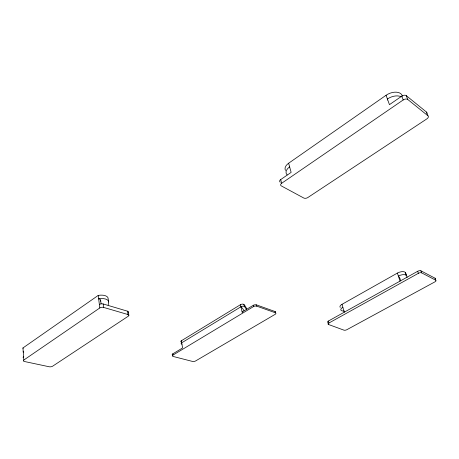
<?xml version="1.0" encoding="UTF-8"?>
<svg xmlns="http://www.w3.org/2000/svg" width="459" height="459" viewBox="0 0 459 459"><rect width="100%" height="100%" fill="white"/><g stroke="black" fill="none" stroke-linecap="round" stroke-linejoin="round"><path stroke-width="0.69" d="M99.655 304.575A3.999 1.893 -7 0 0 99.368 304.512A2.702 1.285 -7.1 0 1 100.837 303.927L101.181 303.869A2.702 1.285 -7.1 0 1 103.16 303.961L127.482 311.179L127.958 314.541A2.622 1.216 -8.2 0 1 128.233 316.234L52.619 366.207A2.496 1.033 -6.4 0 1 49.147 366.752L24.459 361.508A2.582 1.079 -5.5 0 1 23.816 360.051L22.95 347.956L98.237 295.401A8.428 4.051 -6.9 0 1 108.14 298.597L108.576 301.965A113.012 52.636 -3.5 0 1 108.163 305.046M285.492 170.461A10.213 6.03 -16.2 0 1 288.631 163.226L386.053 95.283A11.136 6.799 -23.1 0 1 402.354 96.046M280.329 182.229A3.075 1.784 -15.3 0 1 280.69 179.589L291.144 172.383L288.631 163.226M280.69 179.589L281.671 183.273A3.087 1.779 -15.3 0 0 281.304 185.901L303.801 198.036A2.989 1.664 -16.1 0 0 307.874 197.513L426.859 118.881A3.345 1.934 -23.6 0 0 427.949 115.783L426.503 112.082L406.301 95.673A3.448 2.088 -23.7 0 0 401.78 96.16L389.461 104.646L386.053 95.283M23.816 360.051L99.798 307.96A2.708 1.279 -7.2 0 1 103.591 307.404L127.958 314.541M281.671 183.273L403.209 99.953A3.454 2.083 -23.5 0 1 407.735 99.46L427.949 115.783M181.139 341.955A2.083 0.901 -10.4 0 1 181.345 340.779L240.499 304.678A2.163 0.998 -12.4 0 1 243.907 304.472L244.004 304.569A47.914 21.693 -10.9 0 1 246.781 309.486M246.477 309.515A47.983 21.613 -10.9 0 0 244.463 306.658L244.366 306.56A2.163 0.993 -12.4 0 0 240.952 306.773L181.701 342.816A2.083 0.895 -10.4 0 0 181.982 344.141M172.389 354.979A2.306 0.97 -10.1 0 1 172.808 353.843L182.596 347.939L181.345 340.779M242.541 312.43A45.24 20.121 -10.9 0 0 242.111 312.034L253.334 305.264A2.438 1.113 -12.8 0 1 256.466 304.885L275.073 311.541A2.375 1.061 -13.4 0 1 275.578 312.378M173.014 355.071L253.62 306.532A2.444 1.113 -12.8 0 1 256.759 306.159L275.371 312.786A2.381 1.056 -13.4 0 1 275.113 314.358L195.632 360.935A2.249 0.924 -10.8 0 1 192.51 361.44L173.112 356.442A2.306 0.964 -10.2 0 1 173.014 355.071L172.808 353.843M340.257 307.438A5.25 2.278 -15.8 0 1 342.012 304.323L397.396 273.076A5.508 2.45 -17.9 0 1 405.463 272.675L405.618 273.013A42.957 19.146 -16.7 0 1 406.244 275.532M327.961 322.516A2.243 0.947 -15.1 0 1 328.386 321.059L417.684 271.28A2.427 1.067 -18.5 0 1 420.886 270.804L435.034 278.2A2.37 1.01 -18.7 0 1 435.333 278.785M328.495 324.484A2.249 0.941 -15.1 0 1 328.919 323.027L418.384 273.317A2.427 1.061 -18.5 0 1 421.586 272.841L435.74 280.191A2.37 1.01 -18.7 0 1 434.931 281.849L346.901 329.677A2.197 0.901 -15.5 0 1 343.929 330.147L328.495 324.484L328.139 323.17M405.463 272.675L406.617 276.008A43.043 19.037 -16.6 0 1 407.081 277.488M406.301 95.673L407.735 99.46M401.78 96.16L403.209 99.953M435.034 278.2L435.74 280.191M420.886 270.804L421.586 272.841M417.684 271.28L418.384 273.317M397.396 273.076L400.036 281.12M342.012 304.323L344.256 312.206M23.157 357.584L23.122 357.446A2.582 1.084 -5.5 0 1 23.575 356.735A3.827 1.618 -5.4 0 0 23.822 356.804M328.386 321.059L328.919 323.027M275.073 311.541L275.371 312.786M256.466 304.885L256.759 306.159M253.334 305.264L253.62 306.532M243.907 304.472L244.366 306.56M240.499 304.678L242.111 312.034M128.377 311.919L128.853 315.276M103.16 303.961L103.591 307.404M108.576 301.965A8.446 4.033 -7 0 0 98.662 298.803A3.988 1.911 -6.9 0 1 100.63 300.232L101.072 303.789M98.237 295.401L99.798 307.96M100.63 300.232L100.641 300.479A104.262 48.528 -3.5 0 1 100.659 301.19M127.482 311.179A2.616 1.222 -8.1 0 1 128.256 312.407M23.684 351.37A3.815 1.635 -5.3 0 1 23.185 351.233A7.992 3.42 -5.5 0 0 23.742 352.191M23.139 348.45A7.975 3.437 -5.4 0 1 22.95 347.956M426.503 112.082A3.339 1.939 -23.7 0 1 426.859 113.539M387.574 100.022A72.711 45.688 -18.6 0 0 387.413 99.012A11.165 6.776 -23 0 1 401.384 96.866M287.116 174.931A10.241 6.001 -16.2 0 1 289.635 166.875M406.462 275.67A5.519 2.433 -17.9 0 0 398.383 276.083A36.003 15.922 -16.6 0 1 400.443 280.403M342.856 307.272A5.261 2.261 -15.8 0 0 343.12 311.059L343.768 311.104A43.043 19.037 -16.6 0 0 344.692 311.15M240.969 306.778A45.085 20.305 -10.9 0 1 243.941 310.743"/></g></svg>
